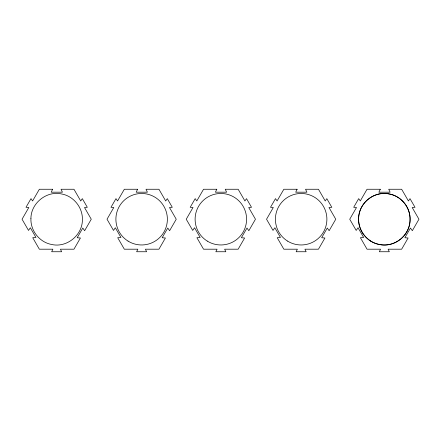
<?xml version="1.0" encoding="UTF-8"?>
<svg xmlns="http://www.w3.org/2000/svg" width="441" height="441" viewBox="0 0 441 441"><rect width="100%" height="100%" fill="white"/><g stroke="black" fill="none" stroke-linecap="round" stroke-linejoin="round"><path stroke-width="0.66" d="M30.92 218.703C30.462 230.808 39.673 242.368 51.647 244.479C66.734 248.018 82.528 235.136 82.395 219.75C82.853 207.645 73.641 196.091 61.668 193.979C46.581 190.44 30.787 203.318 30.92 218.703M358.605 218.681C358.136 230.814 367.375 242.396 379.376 244.485C394.447 247.991 410.196 235.13 410.08 219.772C410.549 207.645 401.31 196.058 389.309 193.968C374.238 190.468 358.489 203.323 358.605 218.681M52.606 189.255L51.222 192.188L62.424 192.188L61.034 189.255L73.961 189.255L80.725 200.969L82.324 198.654L87.318 207.298L84.512 207.529L91.265 219.227L84.639 230.704L82.792 228.041L77.192 237.738L80.422 238.002L73.961 249.198L60.434 249.198L61.641 251.745L51.658 251.745L52.859 249.198L39.354 249.198L32.728 237.721L35.958 237.456L30.357 227.754L28.511 230.423L22.05 219.227L28.814 207.513L26.008 207.287L30.997 198.637L32.601 200.953L39.354 189.255L52.606 189.255M137.586 189.255L136.197 192.188L147.399 192.188L146.01 189.255L158.936 189.255L165.7 200.969L167.304 198.654L172.293 207.298L169.487 207.529L176.24 219.227L169.614 230.704L167.773 228.041L162.167 237.738L165.403 238.002L158.936 249.198L145.414 249.198L146.616 251.745L136.633 251.745L137.84 249.198L124.329 249.198L117.703 237.721L120.939 237.456L115.333 227.754L113.491 230.423L107.025 219.227L113.789 207.513L110.983 207.287L115.977 198.637L117.576 200.953L124.329 189.255L137.586 189.255M216.796 189.255L215.412 192.188L226.613 192.188L225.224 189.255L238.151 189.255L244.915 200.969L246.513 198.654L251.508 207.298L248.702 207.529L255.455 219.227L248.829 230.704L246.982 228.041L241.381 237.738L244.617 238.002L238.151 249.198L224.629 249.198L225.831 251.745L215.847 251.745L217.055 249.198L203.544 249.198L196.918 237.721L200.148 237.456L194.547 227.754L192.706 230.423L186.24 219.227L193.004 207.513L190.198 207.287L195.187 198.637L196.791 200.953L203.544 189.255L216.796 189.255M297.107 189.255L295.718 192.188L306.919 192.188L305.53 189.255L318.457 189.255L325.221 200.969L326.825 198.654L331.814 207.298L329.008 207.529L335.761 219.227L329.135 230.704L327.288 228.041L321.687 237.738L324.923 238.002L318.457 249.198L304.935 249.198L306.137 251.745L296.154 251.745L297.361 249.198L283.85 249.198L277.224 237.721L280.454 237.456L274.853 227.754L273.012 230.423L266.546 219.227L273.31 207.513L270.504 207.287L275.493 198.637L277.097 200.953L283.85 189.255L297.107 189.255M380.291 189.255L378.907 192.188L390.109 192.188L388.719 189.255L401.646 189.255L408.41 200.969L410.009 198.654L415.003 207.298L412.197 207.529L418.95 219.227L412.324 230.704L410.477 228.041L404.877 237.738L408.107 238.002L401.646 249.198L388.119 249.198L389.326 251.745L379.343 251.745L380.544 249.198L367.039 249.198L360.413 237.721L363.643 237.456L358.042 227.754L356.196 230.423L349.735 219.227L356.499 207.513L353.693 207.287L358.682 198.637L360.286 200.953L367.039 189.255L380.291 189.255M128.044 241.089A25.743 25.743 0 0 0 167.365 220.065A25.743 25.743 0 0 0 129.5 196.526A25.743 25.743 0 0 0 128.044 241.089M207.259 241.089A25.743 25.743 0 0 0 246.574 220.065A25.743 25.743 0 0 0 208.709 196.526A25.743 25.743 0 0 0 207.259 241.089M287.565 241.089A25.743 25.743 0 0 0 326.886 220.065A25.743 25.743 0 0 0 289.015 196.526A25.743 25.743 0 0 0 287.565 241.089M370.749 241.089A25.743 25.743 0 0 0 410.069 220.065A25.743 25.743 0 0 0 372.204 196.526A25.743 25.743 0 0 0 370.749 241.089"/></g></svg>
